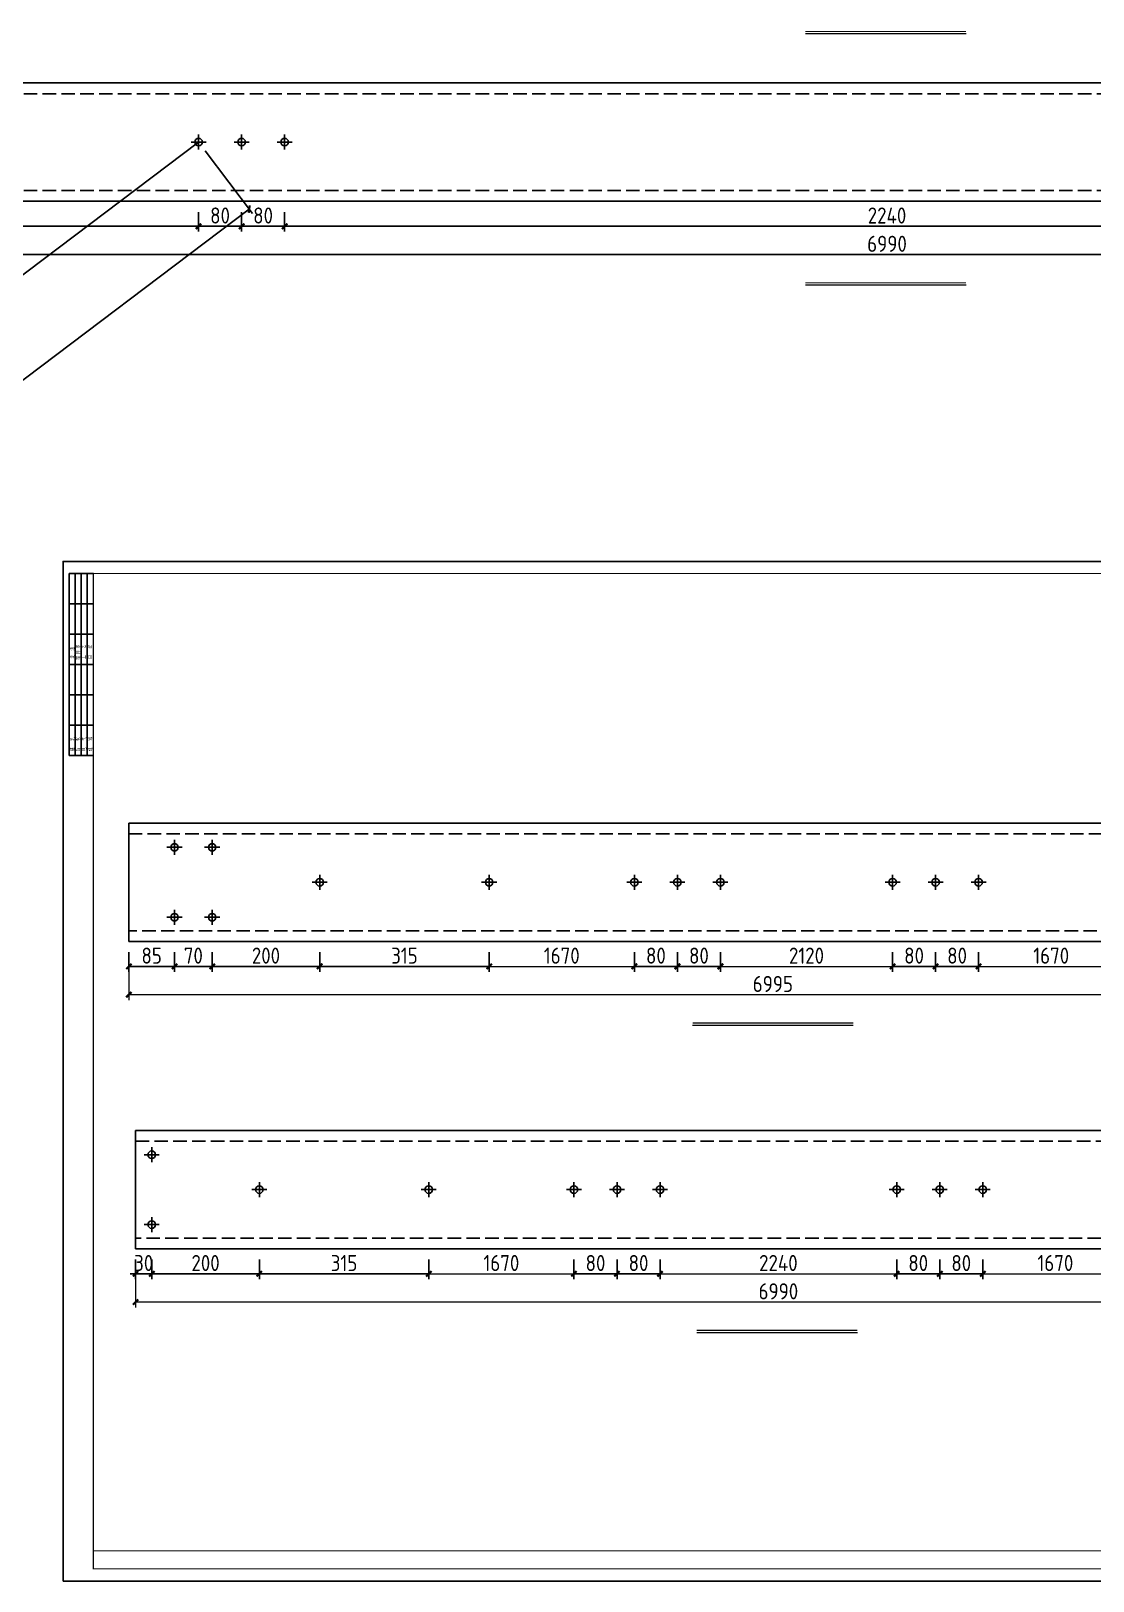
# Model space of a CAD drawing. Extents: x -196983 to 471790, y -783661 to 190401.
# Drawn here: x 231681 to 251425, y -13942 to 14886 of the extents above; entities that cross this region are included whole.
import ezdxf

# ---------------------------------------------------------------- set-up
doc = ezdxf.new("R2010")
doc.units = 0
doc.header["$LTSCALE"] = 1000
doc.header["$MEASUREMENT"] = 0
doc.linetypes.add('DASH', pattern=[0.35, 0.25, -0.1])
doc.layers.add('_TCH_MASK', color=7, linetype='Continuous')
doc.layers.add('PUB_TITLE', color=4, linetype='Continuous')
doc.styles.get("Standard").update_dxf_attribs({"font": 'gbenor.shx', "bigfont": 'gbcbig.shx'})
doc.styles.add('图框', font='')
doc.styles.get('图框').set_extended_font_data('SimSun')
doc.dimstyles.get("Standard").update_dxf_attribs({"dimscale": 100, "dimtxt": 3.5, "dimasz": 1, "dimexe": 2.5, "dimexo": 3, "dimgap": 1.5, "dimtad": 1, "dimdec": 0, "dimzin": 0, "dimdsep": 46, "dimtxsty": 'Standard', "dimblk": 'ARCHTICK', "dimcen": 0.09, "dimadec": 0, "dimazin": 0, "dimtfac": 1, "dimtdec": 0, "dimtix": 1, "dimtmove": 2, "dimatfit": 3, "dimfxl": 1, "dimtolj": 1, "dimtzin": 0, "dimarcsym": 0})

# ---------------------------------------------------------------- blocks, each defined once
blk = doc.blocks.new('_ArchTick')
at = {"color": 0, "linetype": 'ByBlock', "const_width": 0.4}
blk.add_lwpolyline([(-0.5, -0.5), (0.5, 0.5)], dxfattribs=at)
blk = doc.blocks.new('*D799')
at = {"layer": '_TCH_MASK', "color": 0, "lineweight": -2}
for p, q in [((218096, 11519), (218096, 11154)), ((218096, 11254), (234796, 11254)), ((234796, 11519), (234796, 11154))]:
    blk.add_line(p, q, dxfattribs=at)
at = {"layer": 'Defpoints', "color": 0}
for p in [(218096, 11719), (234796, 11719), (234796, 11254)]:
    blk.add_point(p, dxfattribs=at)
at = {"layer": '_TCH_MASK', "color": 0, "lineweight": -2, "xscale": 100, "yscale": 100, "zscale": 100, "rotation": 180}
blk.add_blockref('_ArchTick', (218096, 11254), dxfattribs=at)
at = {"layer": '_TCH_MASK', "color": 0, "lineweight": -2, "xscale": 100, "yscale": 100, "zscale": 100}
blk.add_blockref('_ArchTick', (234796, 11254), dxfattribs=at)
at = {"layer": '_TCH_MASK', "color": 0, "lineweight": 15, "insert": (226446, 11454), "char_height": 300, "attachment_point": 5}
blk.add_mtext('\\A1;1670', dxfattribs=at)
blk = doc.blocks.new('*D800')
at = {"layer": '_TCH_MASK', "color": 0, "lineweight": -2}
for p, q in [((234796, 11519), (234796, 11154)), ((234796, 11254), (235596, 11254)), ((235596, 11519), (235596, 11154))]:
    blk.add_line(p, q, dxfattribs=at)
at = {"layer": 'Defpoints', "color": 0}
for p in [(234796, 11719), (235596, 11719), (235596, 11254)]:
    blk.add_point(p, dxfattribs=at)
at = {"layer": '_TCH_MASK', "color": 0, "lineweight": -2, "xscale": 100, "yscale": 100, "zscale": 100, "rotation": 180}
blk.add_blockref('_ArchTick', (234796, 11254), dxfattribs=at)
at = {"layer": '_TCH_MASK', "color": 0, "lineweight": -2, "xscale": 100, "yscale": 100, "zscale": 100}
blk.add_blockref('_ArchTick', (235596, 11254), dxfattribs=at)
at = {"layer": '_TCH_MASK', "color": 0, "lineweight": 15, "insert": (235196, 11454), "char_height": 300, "attachment_point": 5}
blk.add_mtext('\\A1;80', dxfattribs=at)
blk = doc.blocks.new('*D801')
at = {"layer": '_TCH_MASK', "color": 0, "lineweight": -2}
for p, q in [((235596, 11519), (235596, 11154)), ((235596, 11254), (236396, 11254)), ((236396, 11519), (236396, 11154))]:
    blk.add_line(p, q, dxfattribs=at)
at = {"layer": 'Defpoints', "color": 0}
for p in [(235596, 11719), (236396, 11719), (236396, 11254)]:
    blk.add_point(p, dxfattribs=at)
at = {"layer": '_TCH_MASK', "color": 0, "lineweight": -2, "xscale": 100, "yscale": 100, "zscale": 100, "rotation": 180}
blk.add_blockref('_ArchTick', (235596, 11254), dxfattribs=at)
at = {"layer": '_TCH_MASK', "color": 0, "lineweight": -2, "xscale": 100, "yscale": 100, "zscale": 100}
blk.add_blockref('_ArchTick', (236396, 11254), dxfattribs=at)
at = {"layer": '_TCH_MASK', "color": 0, "lineweight": 15, "insert": (235996, 11454), "char_height": 300, "attachment_point": 5}
blk.add_mtext('\\A1;80', dxfattribs=at)
blk = doc.blocks.new('*D802')
at = {"layer": '_TCH_MASK', "color": 0, "lineweight": -2}
for p, q in [((236396, 11519), (236396, 11154)), ((236396, 11254), (258796, 11254)), ((258796, 11519), (258796, 11154))]:
    blk.add_line(p, q, dxfattribs=at)
at = {"layer": 'Defpoints', "color": 0}
for p in [(236396, 11719), (258796, 11719), (258796, 11254)]:
    blk.add_point(p, dxfattribs=at)
at = {"layer": '_TCH_MASK', "color": 0, "lineweight": -2, "xscale": 100, "yscale": 100, "zscale": 100, "rotation": 180}
blk.add_blockref('_ArchTick', (236396, 11254), dxfattribs=at)
at = {"layer": '_TCH_MASK', "color": 0, "lineweight": -2, "xscale": 100, "yscale": 100, "zscale": 100}
blk.add_blockref('_ArchTick', (258796, 11254), dxfattribs=at)
at = {"layer": '_TCH_MASK', "color": 0, "lineweight": 15, "insert": (247596, 11454), "char_height": 300, "attachment_point": 5}
blk.add_mtext('\\A1;2240', dxfattribs=at)
blk = doc.blocks.new('*D814')
at = {"layer": '_TCH_MASK', "color": 0, "lineweight": -2}
for p, q in [((212646, 11519), (212646, 10628)), ((282546, 11519), (282546, 10628)), ((282546, 10728), (212646, 10728))]:
    blk.add_line(p, q, dxfattribs=at)
at = {"layer": 'Defpoints', "color": 0}
for p in [(212646, 11719), (282546, 11719), (212646, 10728)]:
    blk.add_point(p, dxfattribs=at)
at = {"layer": '_TCH_MASK', "color": 0, "lineweight": -2, "xscale": 100, "yscale": 100, "zscale": 100, "rotation": 180}
blk.add_blockref('_ArchTick', (212646, 10728), dxfattribs=at)
at = {"layer": '_TCH_MASK', "color": 0, "lineweight": -2, "xscale": 100, "yscale": 100, "zscale": 100}
blk.add_blockref('_ArchTick', (282546, 10728), dxfattribs=at)
at = {"layer": '_TCH_MASK', "color": 0, "lineweight": 15, "insert": (247596, 10928), "char_height": 300, "attachment_point": 5}
blk.add_mtext('\\A1;6990', dxfattribs=at)
blk = doc.blocks.new('$titleblk$00000095')
for p, q in [((-150, 20), (-150, 0)), ((-150, 20), (0, 20)), ((-150, 15), (-75, 15)), ((-125, 20), (-125, 0)), ((-100, 20), (-100, 0)), ((-75, 20), (-75, 0)), ((-75, 20), (-75, 0)), ((-75, 15), (0, 15)), ((-50, 20), (-50, 0)), ((-25, 20), (-25, 0)), ((0, 20), (0, 0)), ((-150, 10), (-75, 10)), ((-150, 5), (-75, 5)), ((-75, 10), (0, 10)), ((-75, 5), (0, 5))]:
    blk.add_line(p, q)
at = {"width": 0.8}
for s, p in [('建   筑', (-146.4, 15.6)), ('结   构', (-146.4, 10.9)), ('给 排 水', (-71, 10.9)), ('暖  通', (-70.3, 15.7)), ('通   讯', (-146.4, 0.9)), ('电   气', (-146.4, 5.6)), ('工   艺', (-70.3, 6.1)), ('自   控', (-70.3, 1.2))]:
    blk.add_text(s, height=3.51, dxfattribs=at).set_placement(p)
blk = doc.blocks.new('新块')
for p, q in [((-5840, 800), (-8800, 800)), ((-5840, 600), (-8800, 600)), ((-8240, 400), (-8240, 1000)), ((-7780, 400), (-7780, 1000)), ((-6760, 400), (-6760, 1000)), ((-6300, 400), (-6300, 1000)), ((-5840, 700), (-3840, 700)), ((-5200, 400), (-5200, 1000)), ((-3440, 400), (-3440, 1000)), ((-2160, 700), (-1280, 700)), ((-1720, 400), (-1720, 1000)), ((-400, 800), (-1280, 800)), ((-400, 600), (-1280, 600)), ((-920, 400), (-920, 1000)), ((-400, 400), (-400, 1000))]:
    blk.add_line(p, q)
for points, const_width in [([(-11880, 400), (-11880, 1000), (-400, 1000)], 32), ([(-8800, 400), (-8800, 1000)], 20), ([(-7320, 400), (-7320, 1000)], 20), ([(-5840, 400), (-5840, 1000)], 20), ([(-3840, 400), (-3840, 1000)], 20), ([(-2160, 400), (-2160, 1000)], 20), ([(-1280, 400), (-1280, 1000)], 20)]:
    blk.add_lwpolyline(points, dxfattribs=dict(const_width=const_width))
at = {"layer": 'PUB_TITLE'}
blk.add_lwpolyline([(-47560, 0), (0, 0), (0, 33640), (-47560, 33640)], close=True, dxfattribs=at)
at = {"layer": 'PUB_TITLE', "const_width": 40}
blk.add_lwpolyline([(-46560, 400), (-400, 400), (-400, 33240), (-46560, 33240)], close=True, dxfattribs=at)
at = {"layer": 'PUB_TITLE', "const_width": 32}
blk.add_lwpolyline([(-400, 1000), (-46560, 1000)], dxfattribs=at)
at = {"layer": 'PUB_TITLE', "xscale": 40, "yscale": 40, "zscale": 40, "rotation": 90}
blk.add_blockref('$titleblk$00000095', (-46560, 33240), dxfattribs=at)
at = {"style": '图框', "width": 0.8}
for s, height, p in [('安徽乾坤建材科技有限公司', 160, (-11315, 604)), ('项目负责人', 80, (-8739, 457)), ('审    核', 80, (-8702, 659)), ('审    定', 80, (-8701, 854)), ('设计负责人', 80, (-7265, 659)), ('校    对', 80, (-7217, 851)), ('设 计 人', 80, (-7213, 457)), ('项目名称', 80, (-5712, 494)), ('工程名称', 80, (-5712, 794)), ('名称', 80, (-3732, 498)), ('图纸', 80, (-3732, 778)), ('工程编号', 80, (-2112, 803)), ('图   号', 80, (-2098, 504)), ('比 例', 80, (-1211, 457)), ('阶 段', 80, (-1205, 851)), ('日 期', 80, (-1212, 659))]:
    blk.add_text(s, height=height, dxfattribs=at).set_placement(p)
for tag, p in [('项目负责人', (-8228, 444)), ('审定人', (-8147, 838)), ('审核人', (-8147, 641)), ('设计负责人', (-6745, 649)), ('设计人', (-6659, 447)), ('校对', (-6621, 837)), ('项目名称', (-5026, 479)), ('工程名称', (-5026, 781)), ('图名', (-3347, 649)), ('图号', (-1657, 502)), ('日期', (-905, 632)), ('阶段', (-810, 832)), ('比例', (-810, 446))]:
    blk.add_attdef(tag, p, '', height=120)
blk = doc.blocks.new('*D844')
at = {"layer": '_TCH_MASK', "color": 0, "lineweight": -2}
for p, q in [((233499, -2247), (233499, -2611)), ((234349, -2247), (234349, -2611)), ((233499, -2511), (234349, -2511))]:
    blk.add_line(p, q, dxfattribs=at)
at = {"layer": 'Defpoints', "color": 0}
for p in [(233499, -2047), (234349, -2047), (234349, -2511)]:
    blk.add_point(p, dxfattribs=at)
at = {"layer": '_TCH_MASK', "color": 0, "lineweight": -2, "xscale": 100, "yscale": 100, "zscale": 100, "rotation": 180}
blk.add_blockref('_ArchTick', (233499, -2511), dxfattribs=at)
at = {"layer": '_TCH_MASK', "color": 0, "lineweight": -2, "xscale": 100, "yscale": 100, "zscale": 100}
blk.add_blockref('_ArchTick', (234349, -2511), dxfattribs=at)
at = {"layer": '_TCH_MASK', "color": 0, "lineweight": 15, "insert": (233924, -2311), "char_height": 300, "attachment_point": 5}
blk.add_mtext('\\A1;85', dxfattribs=at)
blk = doc.blocks.new('*D825')
at = {"layer": '_TCH_MASK', "color": 0, "lineweight": -2}
for p, q in [((234349, -2247), (234349, -2611)), ((235049, -2247), (235049, -2611)), ((234349, -2511), (235049, -2511))]:
    blk.add_line(p, q, dxfattribs=at)
at = {"layer": 'Defpoints', "color": 0}
for p in [(234349, -2047), (235049, -2047), (235049, -2511)]:
    blk.add_point(p, dxfattribs=at)
at = {"layer": '_TCH_MASK', "color": 0, "lineweight": -2, "xscale": 100, "yscale": 100, "zscale": 100, "rotation": 180}
blk.add_blockref('_ArchTick', (234349, -2511), dxfattribs=at)
at = {"layer": '_TCH_MASK', "color": 0, "lineweight": -2, "xscale": 100, "yscale": 100, "zscale": 100}
blk.add_blockref('_ArchTick', (235049, -2511), dxfattribs=at)
at = {"layer": '_TCH_MASK', "color": 0, "lineweight": 15, "insert": (234699, -2311), "char_height": 300, "attachment_point": 5}
blk.add_mtext('\\A1;70', dxfattribs=at)
blk = doc.blocks.new('*D826')
at = {"layer": '_TCH_MASK', "color": 0, "lineweight": -2}
for p, q in [((235049, -2247), (235049, -2611)), ((237049, -2247), (237049, -2611)), ((235049, -2511), (237049, -2511))]:
    blk.add_line(p, q, dxfattribs=at)
at = {"layer": 'Defpoints', "color": 0}
for p in [(235049, -2047), (237049, -2047), (237049, -2511)]:
    blk.add_point(p, dxfattribs=at)
at = {"layer": '_TCH_MASK', "color": 0, "lineweight": -2, "xscale": 100, "yscale": 100, "zscale": 100, "rotation": 180}
blk.add_blockref('_ArchTick', (235049, -2511), dxfattribs=at)
at = {"layer": '_TCH_MASK', "color": 0, "lineweight": -2, "xscale": 100, "yscale": 100, "zscale": 100}
blk.add_blockref('_ArchTick', (237049, -2511), dxfattribs=at)
at = {"layer": '_TCH_MASK', "color": 0, "lineweight": 15, "insert": (236049, -2311), "char_height": 300, "attachment_point": 5}
blk.add_mtext('\\A1;200', dxfattribs=at)
blk = doc.blocks.new('*D827')
at = {"layer": '_TCH_MASK', "color": 0, "lineweight": -2}
for p, q in [((237049, -2247), (237049, -2611)), ((240199, -2247), (240199, -2611)), ((237049, -2511), (240199, -2511))]:
    blk.add_line(p, q, dxfattribs=at)
at = {"layer": 'Defpoints', "color": 0}
for p in [(237049, -2047), (240199, -2047), (240199, -2511)]:
    blk.add_point(p, dxfattribs=at)
at = {"layer": '_TCH_MASK', "color": 0, "lineweight": -2, "xscale": 100, "yscale": 100, "zscale": 100, "rotation": 180}
blk.add_blockref('_ArchTick', (237049, -2511), dxfattribs=at)
at = {"layer": '_TCH_MASK', "color": 0, "lineweight": -2, "xscale": 100, "yscale": 100, "zscale": 100}
blk.add_blockref('_ArchTick', (240199, -2511), dxfattribs=at)
at = {"layer": '_TCH_MASK', "color": 0, "lineweight": 15, "insert": (238624, -2311), "char_height": 300, "attachment_point": 5}
blk.add_mtext('\\A1;315', dxfattribs=at)
blk = doc.blocks.new('*D828')
at = {"layer": '_TCH_MASK', "color": 0, "lineweight": -2}
for p, q in [((242899, -2247), (242899, -2611)), ((243699, -2247), (243699, -2611)), ((242899, -2511), (243699, -2511))]:
    blk.add_line(p, q, dxfattribs=at)
at = {"layer": 'Defpoints', "color": 0}
for p in [(242899, -2047), (243699, -2047), (243699, -2511)]:
    blk.add_point(p, dxfattribs=at)
at = {"layer": '_TCH_MASK', "color": 0, "lineweight": -2, "xscale": 100, "yscale": 100, "zscale": 100, "rotation": 180}
blk.add_blockref('_ArchTick', (242899, -2511), dxfattribs=at)
at = {"layer": '_TCH_MASK', "color": 0, "lineweight": -2, "xscale": 100, "yscale": 100, "zscale": 100}
blk.add_blockref('_ArchTick', (243699, -2511), dxfattribs=at)
at = {"layer": '_TCH_MASK', "color": 0, "lineweight": 15, "insert": (243299, -2311), "char_height": 300, "attachment_point": 5}
blk.add_mtext('\\A1;80', dxfattribs=at)
blk = doc.blocks.new('*D829')
at = {"layer": '_TCH_MASK', "color": 0, "lineweight": -2}
for p, q in [((243699, -2247), (243699, -2611)), ((244499, -2247), (244499, -2611)), ((243699, -2511), (244499, -2511))]:
    blk.add_line(p, q, dxfattribs=at)
at = {"layer": 'Defpoints', "color": 0}
for p in [(243699, -2047), (244499, -2047), (244499, -2511)]:
    blk.add_point(p, dxfattribs=at)
at = {"layer": '_TCH_MASK', "color": 0, "lineweight": -2, "xscale": 100, "yscale": 100, "zscale": 100, "rotation": 180}
blk.add_blockref('_ArchTick', (243699, -2511), dxfattribs=at)
at = {"layer": '_TCH_MASK', "color": 0, "lineweight": -2, "xscale": 100, "yscale": 100, "zscale": 100}
blk.add_blockref('_ArchTick', (244499, -2511), dxfattribs=at)
at = {"layer": '_TCH_MASK', "color": 0, "lineweight": 15, "insert": (244099, -2311), "char_height": 300, "attachment_point": 5}
blk.add_mtext('\\A1;80', dxfattribs=at)
blk = doc.blocks.new('*D830')
at = {"layer": '_TCH_MASK', "color": 0, "lineweight": -2}
for p, q in [((247699, -2247), (247699, -2611)), ((248499, -2247), (248499, -2611)), ((247699, -2511), (248499, -2511))]:
    blk.add_line(p, q, dxfattribs=at)
at = {"layer": 'Defpoints', "color": 0}
for p in [(247699, -2047), (248499, -2047), (248499, -2511)]:
    blk.add_point(p, dxfattribs=at)
at = {"layer": '_TCH_MASK', "color": 0, "lineweight": -2, "xscale": 100, "yscale": 100, "zscale": 100, "rotation": 180}
blk.add_blockref('_ArchTick', (247699, -2511), dxfattribs=at)
at = {"layer": '_TCH_MASK', "color": 0, "lineweight": -2, "xscale": 100, "yscale": 100, "zscale": 100}
blk.add_blockref('_ArchTick', (248499, -2511), dxfattribs=at)
at = {"layer": '_TCH_MASK', "color": 0, "lineweight": 15, "insert": (248099, -2311), "char_height": 300, "attachment_point": 5}
blk.add_mtext('\\A1;80', dxfattribs=at)
blk = doc.blocks.new('*D831')
at = {"layer": '_TCH_MASK', "color": 0, "lineweight": -2}
for p, q in [((248499, -2247), (248499, -2611)), ((249299, -2247), (249299, -2611)), ((248499, -2511), (249299, -2511))]:
    blk.add_line(p, q, dxfattribs=at)
at = {"layer": 'Defpoints', "color": 0}
for p in [(248499, -2047), (249299, -2047), (249299, -2511)]:
    blk.add_point(p, dxfattribs=at)
at = {"layer": '_TCH_MASK', "color": 0, "lineweight": -2, "xscale": 100, "yscale": 100, "zscale": 100, "rotation": 180}
blk.add_blockref('_ArchTick', (248499, -2511), dxfattribs=at)
at = {"layer": '_TCH_MASK', "color": 0, "lineweight": -2, "xscale": 100, "yscale": 100, "zscale": 100}
blk.add_blockref('_ArchTick', (249299, -2511), dxfattribs=at)
at = {"layer": '_TCH_MASK', "color": 0, "lineweight": 15, "insert": (248899, -2311), "char_height": 300, "attachment_point": 5}
blk.add_mtext('\\A1;80', dxfattribs=at)
blk = doc.blocks.new('*D815')
at = {"layer": '_TCH_MASK', "color": 0, "lineweight": -2}
for p, q in [((233626, -7963), (233626, -8328)), ((233926, -7963), (233926, -8328)), ((233626, -8228), (233526, -8228)), ((233626, -8228), (233926, -8228)), ((233926, -8228), (234026, -8228))]:
    blk.add_line(p, q, dxfattribs=at)
at = {"layer": 'Defpoints', "color": 0}
for p in [(233626, -7763), (233926, -7763), (233926, -8228)]:
    blk.add_point(p, dxfattribs=at)
at = {"layer": '_TCH_MASK', "color": 0, "lineweight": -2, "xscale": 100, "yscale": 100, "zscale": 100}
blk.add_blockref('_ArchTick', (233626, -8228), dxfattribs=at)
at = {"layer": '_TCH_MASK', "color": 0, "lineweight": -2, "xscale": 100, "yscale": 100, "zscale": 100, "rotation": 180}
blk.add_blockref('_ArchTick', (233926, -8228), dxfattribs=at)
at = {"layer": '_TCH_MASK', "color": 0, "lineweight": 15, "insert": (233776, -8028), "char_height": 300, "attachment_point": 5}
blk.add_mtext('\\A1;30', dxfattribs=at)
blk = doc.blocks.new('*D816')
at = {"layer": '_TCH_MASK', "color": 0, "lineweight": -2}
for p, q in [((233926, -7963), (233926, -8328)), ((235926, -7963), (235926, -8328)), ((233926, -8228), (235926, -8228))]:
    blk.add_line(p, q, dxfattribs=at)
at = {"layer": 'Defpoints', "color": 0}
for p in [(233926, -7763), (235926, -7763), (235926, -8228)]:
    blk.add_point(p, dxfattribs=at)
at = {"layer": '_TCH_MASK', "color": 0, "lineweight": -2, "xscale": 100, "yscale": 100, "zscale": 100, "rotation": 180}
blk.add_blockref('_ArchTick', (233926, -8228), dxfattribs=at)
at = {"layer": '_TCH_MASK', "color": 0, "lineweight": -2, "xscale": 100, "yscale": 100, "zscale": 100}
blk.add_blockref('_ArchTick', (235926, -8228), dxfattribs=at)
at = {"layer": '_TCH_MASK', "color": 0, "lineweight": 15, "insert": (234926, -8028), "char_height": 300, "attachment_point": 5}
blk.add_mtext('\\A1;200', dxfattribs=at)
blk = doc.blocks.new('*D817')
at = {"layer": '_TCH_MASK', "color": 0, "lineweight": -2}
for p, q in [((235926, -7963), (235926, -8328)), ((239076, -7963), (239076, -8328)), ((235926, -8228), (239076, -8228))]:
    blk.add_line(p, q, dxfattribs=at)
at = {"layer": 'Defpoints', "color": 0}
for p in [(235926, -7763), (239076, -7763), (239076, -8228)]:
    blk.add_point(p, dxfattribs=at)
at = {"layer": '_TCH_MASK', "color": 0, "lineweight": -2, "xscale": 100, "yscale": 100, "zscale": 100, "rotation": 180}
blk.add_blockref('_ArchTick', (235926, -8228), dxfattribs=at)
at = {"layer": '_TCH_MASK', "color": 0, "lineweight": -2, "xscale": 100, "yscale": 100, "zscale": 100}
blk.add_blockref('_ArchTick', (239076, -8228), dxfattribs=at)
at = {"layer": '_TCH_MASK', "color": 0, "lineweight": 15, "insert": (237501, -8028), "char_height": 300, "attachment_point": 5}
blk.add_mtext('\\A1;315', dxfattribs=at)
blk = doc.blocks.new('*D818')
at = {"layer": '_TCH_MASK', "color": 0, "lineweight": -2}
for p, q in [((241776, -7963), (241776, -8328)), ((242576, -7963), (242576, -8328)), ((241776, -8228), (242576, -8228))]:
    blk.add_line(p, q, dxfattribs=at)
at = {"layer": 'Defpoints', "color": 0}
for p in [(241776, -7763), (242576, -7763), (242576, -8228)]:
    blk.add_point(p, dxfattribs=at)
at = {"layer": '_TCH_MASK', "color": 0, "lineweight": -2, "xscale": 100, "yscale": 100, "zscale": 100, "rotation": 180}
blk.add_blockref('_ArchTick', (241776, -8228), dxfattribs=at)
at = {"layer": '_TCH_MASK', "color": 0, "lineweight": -2, "xscale": 100, "yscale": 100, "zscale": 100}
blk.add_blockref('_ArchTick', (242576, -8228), dxfattribs=at)
at = {"layer": '_TCH_MASK', "color": 0, "lineweight": 15, "insert": (242176, -8028), "char_height": 300, "attachment_point": 5}
blk.add_mtext('\\A1;80', dxfattribs=at)
blk = doc.blocks.new('*D819')
at = {"layer": '_TCH_MASK', "color": 0, "lineweight": -2}
for p, q in [((242576, -7963), (242576, -8328)), ((243376, -7963), (243376, -8328)), ((242576, -8228), (243376, -8228))]:
    blk.add_line(p, q, dxfattribs=at)
at = {"layer": 'Defpoints', "color": 0}
for p in [(242576, -7763), (243376, -7763), (243376, -8228)]:
    blk.add_point(p, dxfattribs=at)
at = {"layer": '_TCH_MASK', "color": 0, "lineweight": -2, "xscale": 100, "yscale": 100, "zscale": 100, "rotation": 180}
blk.add_blockref('_ArchTick', (242576, -8228), dxfattribs=at)
at = {"layer": '_TCH_MASK', "color": 0, "lineweight": -2, "xscale": 100, "yscale": 100, "zscale": 100}
blk.add_blockref('_ArchTick', (243376, -8228), dxfattribs=at)
at = {"layer": '_TCH_MASK', "color": 0, "lineweight": 15, "insert": (242976, -8028), "char_height": 300, "attachment_point": 5}
blk.add_mtext('\\A1;80', dxfattribs=at)
blk = doc.blocks.new('*D820')
at = {"layer": '_TCH_MASK', "color": 0, "lineweight": -2}
for p, q in [((247776, -7963), (247776, -8328)), ((248576, -7963), (248576, -8328)), ((247776, -8228), (248576, -8228))]:
    blk.add_line(p, q, dxfattribs=at)
at = {"layer": 'Defpoints', "color": 0}
for p in [(247776, -7763), (248576, -7763), (248576, -8228)]:
    blk.add_point(p, dxfattribs=at)
at = {"layer": '_TCH_MASK', "color": 0, "lineweight": -2, "xscale": 100, "yscale": 100, "zscale": 100, "rotation": 180}
blk.add_blockref('_ArchTick', (247776, -8228), dxfattribs=at)
at = {"layer": '_TCH_MASK', "color": 0, "lineweight": -2, "xscale": 100, "yscale": 100, "zscale": 100}
blk.add_blockref('_ArchTick', (248576, -8228), dxfattribs=at)
at = {"layer": '_TCH_MASK', "color": 0, "lineweight": 15, "insert": (248176, -8028), "char_height": 300, "attachment_point": 5}
blk.add_mtext('\\A1;80', dxfattribs=at)
blk = doc.blocks.new('*D821')
at = {"layer": '_TCH_MASK', "color": 0, "lineweight": -2}
for p, q in [((248576, -7963), (248576, -8328)), ((249376, -7963), (249376, -8328)), ((248576, -8228), (249376, -8228))]:
    blk.add_line(p, q, dxfattribs=at)
at = {"layer": 'Defpoints', "color": 0}
for p in [(248576, -7763), (249376, -7763), (249376, -8228)]:
    blk.add_point(p, dxfattribs=at)
at = {"layer": '_TCH_MASK', "color": 0, "lineweight": -2, "xscale": 100, "yscale": 100, "zscale": 100, "rotation": 180}
blk.add_blockref('_ArchTick', (248576, -8228), dxfattribs=at)
at = {"layer": '_TCH_MASK', "color": 0, "lineweight": -2, "xscale": 100, "yscale": 100, "zscale": 100}
blk.add_blockref('_ArchTick', (249376, -8228), dxfattribs=at)
at = {"layer": '_TCH_MASK', "color": 0, "lineweight": 15, "insert": (248976, -8028), "char_height": 300, "attachment_point": 5}
blk.add_mtext('\\A1;80', dxfattribs=at)
blk = doc.blocks.new('*D1489')
at = {"layer": '_TCH_MASK', "color": 0, "lineweight": -2}
for p, q in [((234917, 12660), (235798, 11494)), ((215888, -3426), (235738, 11574)), ((215067, -2340), (215948, -3506))]:
    blk.add_line(p, q, dxfattribs=at)
at = {"layer": 'Defpoints', "color": 0}
for p in [(234796, 12819), (235738, 11574), (214946, -2181)]:
    blk.add_point(p, dxfattribs=at)
at = {"layer": '_TCH_MASK', "color": 0, "lineweight": -2, "xscale": 100, "yscale": 100, "zscale": 100}
for p, rotation in [((235738, 11574), 37.07715639441114), ((215888, -3426), 217.0771563944112)]:
    blk.add_blockref('_ArchTick', p, dxfattribs=dict(at, rotation=rotation))
at = {"layer": '_TCH_MASK', "color": 0, "lineweight": 15, "insert": (225692, 4233), "char_height": 300, "attachment_point": 5, "rotation": 37.0772}
blk.add_mtext('\\A1;2488', dxfattribs=at)

msp = doc.modelspace()

# ---------------------------------------------------------------- linework, layer by layer
at = {"color": 3}
for p, q in [((212646.4, 13919.2), (282546.4, 13919.2)), ((214946.4, -2180.8), (234796.4, 12819.2)), ((282546.4, 11719.2), (212646.4, 11719.2)), ((233498.6, 153.4), (257448.6, 153.4)), ((233498.6, -2046.6), (233498.6, 153.4)), ((257448.6, -2046.6), (233498.6, -2046.6)), ((233625.9, -5562.8), (257525.9, -5562.8)), ((233625.9, -7762.8), (233625.9, -5562.8)), ((257525.9, -7762.8), (233625.9, -7762.8))]:
    msp.add_line(p, q, dxfattribs=at)
at = {"color": 3, "linetype": 'DASH'}
for p, q in [((212646.4, 13719.2), (282546.4, 13719.2)), ((282546.4, 11919.2), (212646.4, 11919.2)), ((233498.6, -46.6), (257448.6, -46.6)), ((257448.6, -1846.6), (233498.6, -1846.6)), ((233625.9, -5762.8), (257525.9, -5762.8)), ((257525.9, -7562.8), (233625.9, -7562.8))]:
    msp.add_line(p, q, dxfattribs=at)
at = {"color": 1}
for p, q in [((234656.4, 12819.2), (234936.4, 12819.2)), ((234796.4, 12959.2), (234796.4, 12679.2)), ((235456.4, 12819.2), (235736.4, 12819.2)), ((235596.4, 12959.2), (235596.4, 12679.2)), ((236256.4, 12819.2), (236536.4, 12819.2)), ((236396.4, 12959.2), (236396.4, 12679.2)), ((234348.6, -156.6), (234348.6, -436.6)), ((235048.6, -156.6), (235048.6, -436.6)), ((234208.6, -296.6), (234488.6, -296.6)), ((234908.6, -296.6), (235188.6, -296.6)), ((237048.6, -806.6), (237048.6, -1086.6)), ((240198.6, -806.6), (240198.6, -1086.6)), ((242898.6, -806.6), (242898.6, -1086.6)), ((243698.6, -806.6), (243698.6, -1086.6)), ((244498.6, -806.6), (244498.6, -1086.6)), ((247698.6, -806.6), (247698.6, -1086.6)), ((248498.6, -806.6), (248498.6, -1086.6)), ((249298.6, -806.6), (249298.6, -1086.6)), ((236908.6, -946.6), (237188.6, -946.6)), ((240058.6, -946.6), (240338.6, -946.6)), ((242758.6, -946.6), (243038.6, -946.6)), ((243558.6, -946.6), (243838.6, -946.6)), ((244358.6, -946.6), (244638.6, -946.6)), ((247558.6, -946.6), (247838.6, -946.6)), ((248358.6, -946.6), (248638.6, -946.6)), ((249158.6, -946.6), (249438.6, -946.6)), ((234208.6, -1596.6), (234488.6, -1596.6)), ((234348.6, -1456.6), (234348.6, -1736.6)), ((234908.6, -1596.6), (235188.6, -1596.6)), ((235048.6, -1456.6), (235048.6, -1736.6)), ((233785.9, -6012.8), (234065.9, -6012.8)), ((233925.9, -5872.8), (233925.9, -6152.8)), ((235925.9, -6522.8), (235925.9, -6802.8)), ((239075.9, -6522.8), (239075.9, -6802.8)), ((241775.9, -6522.8), (241775.9, -6802.8)), ((242575.9, -6522.8), (242575.9, -6802.8)), ((243375.9, -6522.8), (243375.9, -6802.8)), ((247775.9, -6522.8), (247775.9, -6802.8)), ((248575.9, -6522.8), (248575.9, -6802.8)), ((249375.9, -6522.8), (249375.9, -6802.8)), ((235785.9, -6662.8), (236065.9, -6662.8)), ((238935.9, -6662.8), (239215.9, -6662.8)), ((241635.9, -6662.8), (241915.9, -6662.8)), ((242435.9, -6662.8), (242715.9, -6662.8)), ((243235.9, -6662.8), (243515.9, -6662.8)), ((247635.9, -6662.8), (247915.9, -6662.8)), ((248435.9, -6662.8), (248715.9, -6662.8)), ((249235.9, -6662.8), (249515.9, -6662.8)), ((233925.9, -7172.8), (233925.9, -7452.8)), ((233785.9, -7312.8), (234065.9, -7312.8))]:
    msp.add_line(p, q, dxfattribs=at)
for centre in [(234796.4, 12819.2), (235596.4, 12819.2), (236396.4, 12819.2), (234348.6, -296.6), (235048.6, -296.6), (237048.6, -946.6), (240198.6, -946.6), (242898.6, -946.6), (243698.6, -946.6), (244498.6, -946.6), (247698.6, -946.6), (248498.6, -946.6), (249298.6, -946.6), (234348.6, -1596.6), (235048.6, -1596.6), (233925.9, -6012.8), (235925.9, -6662.8), (239075.9, -6662.8), (241775.9, -6662.8), (242575.9, -6662.8), (243375.9, -6662.8), (247775.9, -6662.8), (248575.9, -6662.8), (249375.9, -6662.8), (233925.9, -7312.8)]:
    msp.add_circle(centre, 70, dxfattribs=at)
at = {"layer": '_TCH_MASK', "lineweight": 15}
for p, q in [((249066.5, 14830.6), (246079.3, 14830.6)), ((249066.5, 10157.1), (246079.3, 10157.1)), ((233498.6, -2246.6), (233498.6, -3137.9)), ((240198.6, -2246.6), (240198.6, -2611.3)), ((242898.6, -2246.6), (242898.6, -2611.3)), ((244498.6, -2246.6), (244498.6, -2611.3)), ((247698.6, -2246.6), (247698.6, -2611.3)), ((249298.6, -2246.6), (249298.6, -2611.3)), ((240198.6, -2511.3), (242898.6, -2511.3)), ((244498.6, -2511.3), (247698.6, -2511.3)), ((249298.6, -2511.3), (251998.6, -2511.3)), ((257448.6, -3037.9), (233498.6, -3037.9)), ((246968.7, -3608.7), (243981.5, -3608.7)), ((233625.9, -7962.8), (233625.9, -8854.2)), ((239075.9, -7962.8), (239075.9, -8327.6)), ((241775.9, -7962.8), (241775.9, -8327.6)), ((243375.9, -7962.8), (243375.9, -8327.6)), ((247775.9, -7962.8), (247775.9, -8327.6)), ((249375.9, -7962.8), (249375.9, -8327.6)), ((239075.9, -8227.6), (241775.9, -8227.6)), ((243375.9, -8227.6), (247775.9, -8227.6)), ((249375.9, -8227.6), (252075.9, -8227.6)), ((257525.9, -8754.2), (233625.9, -8754.2)), ((247046, -9325), (244058.8, -9325))]:
    msp.add_line(p, q, dxfattribs=at)
at = {"layer": '_TCH_MASK', "lineweight": 15, "const_width": 20}
for points in [[(246079.3, 14875.9), (249066.5, 14875.9)], [(246079.3, 10202.4), (249066.5, 10202.4)], [(243981.5, -3563.4), (246968.7, -3563.4)], [(244058.8, -9279.7), (247046, -9279.7)]]:
    msp.add_lwpolyline(points, dxfattribs=at)

# ---------------------------------------------------------------- block references
at = {"layer": '_TCH_MASK', "color": 0, "lineweight": 15, "xscale": 0.5637161763734184, "yscale": 0.5637161763643235, "zscale": 0.5637161763684475}
msp.add_blockref('新块', (259087.2, -13941.8), dxfattribs=at)
at = {"layer": '_TCH_MASK', "lineweight": 15, "xscale": 100, "yscale": 100, "zscale": 100, "rotation": 180}
for p in [(240198.6, -2511.3), (244498.6, -2511.3), (249298.6, -2511.3), (233498.6, -3037.9), (239075.9, -8227.6), (243375.9, -8227.6), (249375.9, -8227.6), (233625.9, -8754.2)]:
    msp.add_blockref('_ArchTick', p, dxfattribs=at)
at = {"layer": '_TCH_MASK', "lineweight": 15, "xscale": 100, "yscale": 100, "zscale": 100}
for p in [(242898.6, -2511.3), (247698.6, -2511.3), (241775.9, -8227.6), (247775.9, -8227.6)]:
    msp.add_blockref('_ArchTick', p, dxfattribs=at)

# ---------------------------------------------------------------- texts
at = {"layer": '_TCH_MASK', "lineweight": 15, "char_height": 300, "attachment_point": 5}
for s, insert in [('\\A1;1670', (241548.6, -2311.3)), ('\\A1;2120', (246098.6, -2311.3)), ('\\A1;1670', (250648.6, -2311.3)), ('\\A1;6995', (245473.6, -2837.9)), ('\\A1;1670', (240425.9, -8027.6)), ('\\A1;2240', (245575.9, -8027.6)), ('\\A1;1670', (250725.9, -8027.6)), ('\\A1;6990', (245575.9, -8554.2))]:
    msp.add_mtext(s, dxfattribs=dict(at, insert=insert))

# ---------------------------------------------------------------- dimensions: what is measured, and where the dimension line sits
at = {"layer": '_TCH_MASK', "color": 6, "lineweight": 15}
dim = msp.add_aligned_dim(p1=(214946.4, -2180.8), p2=(234796.4, 12819.2), distance=-1561.3, dimstyle='Standard', override={"dimtxt": 3, "dimexe": 1, "dimexo": 2, "dimgap": 0.5, "dimlfac": 0.1}, dxfattribs=at)
dim.commit()
dim.dimension.update_dxf_attribs({"geometry": '*D1489', "text_midpoint": (225692.1, 4233.2)})
at = {"layer": '_TCH_MASK', "lineweight": 15}
for base, p1, p2, picture, middle in [((212646.4, 10727.9), (282546.4, 11719.2), (212646.4, 11719.2), '*D814', (247596.4, 10927.9)), ((234796.4, 11254.5), (218096.4, 11719.2), (234796.4, 11719.2), '*D799', (226446.4, 11454.5)), ((235596.4, 11254.5), (234796.4, 11719.2), (235596.4, 11719.2), '*D800', (235196.4, 11454.5)), ((236396.4, 11254.5), (235596.4, 11719.2), (236396.4, 11719.2), '*D801', (235996.4, 11454.5)), ((258796.4, 11254.5), (236396.4, 11719.2), (258796.4, 11719.2), '*D802', (247596.4, 11454.5)), ((234348.6, -2511.3), (233498.6, -2046.6), (234348.6, -2046.6), '*D844', (233923.6, -2311.3)), ((235048.6, -2511.3), (234348.6, -2046.6), (235048.6, -2046.6), '*D825', (234698.6, -2311.3)), ((237048.6, -2511.3), (235048.6, -2046.6), (237048.6, -2046.6), '*D826', (236048.6, -2311.3)), ((240198.6, -2511.3), (237048.6, -2046.6), (240198.6, -2046.6), '*D827', (238623.6, -2311.3)), ((243698.6, -2511.3), (242898.6, -2046.6), (243698.6, -2046.6), '*D828', (243298.6, -2311.3)), ((244498.6, -2511.3), (243698.6, -2046.6), (244498.6, -2046.6), '*D829', (244098.6, -2311.3)), ((248498.6, -2511.3), (247698.6, -2046.6), (248498.6, -2046.6), '*D830', (248098.6, -2311.3)), ((249298.6, -2511.3), (248498.6, -2046.6), (249298.6, -2046.6), '*D831', (248898.6, -2311.3)), ((233925.9, -8227.6), (233625.9, -7762.8), (233925.9, -7762.8), '*D815', (233775.9, -8027.6)), ((235925.9, -8227.6), (233925.9, -7762.8), (235925.9, -7762.8), '*D816', (234925.9, -8027.6)), ((239075.9, -8227.6), (235925.9, -7762.8), (239075.9, -7762.8), '*D817', (237500.9, -8027.6)), ((242575.9, -8227.6), (241775.9, -7762.8), (242575.9, -7762.8), '*D818', (242175.9, -8027.6)), ((243375.9, -8227.6), (242575.9, -7762.8), (243375.9, -7762.8), '*D819', (242975.9, -8027.6)), ((248575.9, -8227.6), (247775.9, -7762.8), (248575.9, -7762.8), '*D820', (248175.9, -8027.6)), ((249375.9, -8227.6), (248575.9, -7762.8), (249375.9, -7762.8), '*D821', (248975.9, -8027.6))]:
    dim = msp.add_linear_dim(base=base, p1=p1, p2=p2, dimstyle='Standard', override={"dimtxt": 3, "dimexe": 1, "dimexo": 2, "dimgap": 0.5, "dimlfac": 0.1}, dxfattribs=at)
    dim.commit()
    dim.dimension.update_dxf_attribs({"geometry": picture, "text_midpoint": middle})

doc.saveas('drawing.dxf')
